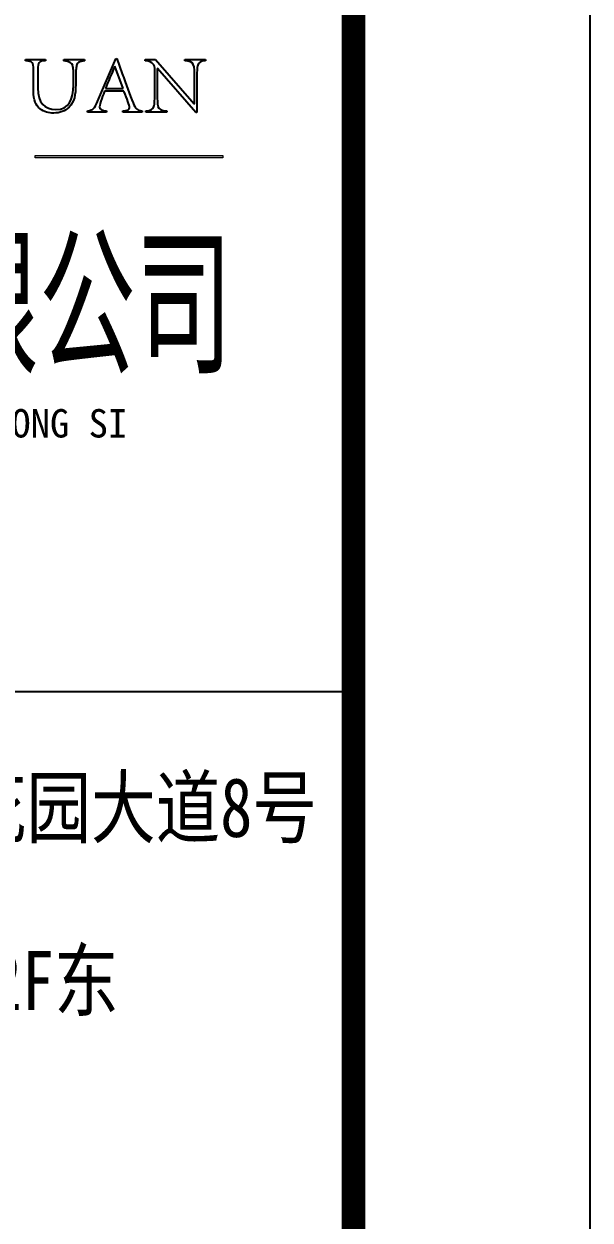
# Model space of a CAD drawing. Extents: x -266287 to 275962, y -324567 to 363765.
# Drawn here: x -76549 to -71765, y -262864 to -252761 of the extents above; entities that cross this region are included whole.
import ezdxf

# ---------------------------------------------------------------- set-up
doc = ezdxf.new("R2010")
doc.units = 0
doc.header["$LTSCALE"] = 1000
doc.layers.get('0').update_dxf_attribs({"linetype": 'CONTINUOUS'})
for name, color, linetype in [('0-TK', 4, 'CONTINUOUS'), ('PUB_TITLE', 4, 'CONTINUOUS'), ('图层 1', 7, 'CONTINUOUS')]:
    doc.layers.add(name, color=color, linetype=linetype)
doc.styles.add('-黑体', font='simhei.ttf', dxfattribs={"width": 0.8})

msp = doc.modelspace()

# ---------------------------------------------------------------- hatches: boundary and pattern name
msp.add_hatch(color=256).paths.add_polyline_path([(-76452.93306, -253871.02632), (-74867.81017, -253871.02632), (-74867.81017, -253892.45481), (-76452.93306, -253892.45481)])

# ---------------------------------------------------------------- linework, layer by layer
at = {"lineweight": 0}
for p, q in [((-76452.93306, -253871.02632), (-74867.81017, -253871.02632)), ((-76452.93306, -253892.45481), (-76452.93306, -253871.02632)), ((-74867.81017, -253892.45481), (-76452.93306, -253892.45481))]:
    msp.add_line(p, q, dxfattribs=at)
for points in [[(-76536.68333, -253072.00532), (-76536.68333, -253072.00532), (-76536.68333, -253062.08345), (-76536.68333, -253062.08345)], [(-76536.68333, -253062.08345), (-76536.68333, -253062.08345), (-76366.0822, -253062.08345), (-76366.0822, -253062.08345)], [(-76468.02258, -253145.62701), (-76468.02258, -253084.71773), (-76473.67253, -253077.65528), (-76536.68333, -253072.00532)], [(-76366.0822, -253072.00532), (-76426.23357, -253073.41781), (-76431.19451, -253088.98964), (-76431.19451, -253145.62701)], [(-76366.0822, -253062.08345), (-76366.0822, -253062.08345), (-76366.0822, -253072.00532), (-76366.0822, -253072.00532)], [(-76212.46539, -253072.00532), (-76212.46539, -253072.00532), (-76212.46539, -253062.08345), (-76212.46539, -253062.08345)], [(-76212.46539, -253062.08345), (-76212.46539, -253062.08345), (-76038.35027, -253062.08345), (-76038.35027, -253062.08345)], [(-76136.01872, -253111.65837), (-76140.97966, -253088.98964), (-76162.92492, -253076.93181), (-76212.46539, -253072.00532)], [(-76038.35027, -253072.00532), (-76077.27985, -253076.24279), (-76100.63759, -253088.98964), (-76104.18604, -253110.9349)], [(-76038.35027, -253062.08345), (-76038.35027, -253062.08345), (-76038.35027, -253072.00532), (-76038.35027, -253072.00532)], [(-75927.31484, -253415.30909), (-75927.31484, -253415.30909), (-75773.69803, -253055.021), (-75773.69803, -253055.021)], [(-75773.69803, -253055.021), (-75773.69803, -253055.021), (-75765.18865, -253051.47255), (-75765.18865, -253051.47255)], [(-75765.18865, -253051.47255), (-75765.18865, -253051.47255), (-75717.78413, -253182.42063), (-75717.78413, -253182.42063)], [(-75523.17069, -253072.00532), (-75523.17069, -253072.00532), (-75523.17069, -253062.08345), (-75523.17069, -253062.08345)], [(-75523.17069, -253062.08345), (-75523.17069, -253062.08345), (-75436.11313, -253062.08345), (-75436.11313, -253062.08345)], [(-75458.78185, -253098.18805), (-75470.80524, -253084.02871), (-75485.6536, -253076.24279), (-75523.17069, -253072.00532)], [(-75436.11313, -253062.08345), (-75436.11313, -253062.08345), (-75109.10466, -253435.84186), (-75109.10466, -253435.84186)], [(-75190.47782, -253072.00532), (-75190.47782, -253072.00532), (-75190.47782, -253062.08345), (-75190.47782, -253062.08345)], [(-75190.47782, -253062.08345), (-75190.47782, -253062.08345), (-75014.9502, -253062.08345), (-75014.9502, -253062.08345)], [(-75106.9687, -253234.09707), (-75106.9687, -253096.08654), (-75107.65772, -253077.65528), (-75190.47782, -253072.00532)], [(-75014.9502, -253072.00532), (-75055.98129, -253075.55377), (-75073.68908, -253088.98964), (-75080.06251, -253109.52241)], [(-75014.9502, -253062.08345), (-75014.9502, -253062.08345), (-75014.9502, -253072.00532), (-75014.9502, -253072.00532)], [(-76468.02258, -253324.70308), (-76468.02258, -253324.70308), (-76468.02258, -253145.62701), (-76468.02258, -253145.62701)], [(-76431.19451, -253145.62701), (-76431.19451, -253145.62701), (-76431.19451, -253302.75782), (-76431.19451, -253302.75782)], [(-76130.36877, -253239.058), (-76130.36877, -253161.88786), (-76131.05779, -253132.88016), (-76136.01872, -253111.65837)], [(-76104.18604, -253110.9349), (-76107.70004, -253132.88016), (-76111.24849, -253161.19884), (-76111.24849, -253239.058)], [(-75780.76048, -253117.30833), (-75809.07916, -253180.28467), (-75836.70883, -253247.53294), (-75859.34311, -253306.99529)], [(-75779.34799, -253117.30833), (-75779.34799, -253117.30833), (-75780.76048, -253117.30833), (-75780.76048, -253117.30833)], [(-75710.68724, -253306.99529), (-75710.68724, -253306.99529), (-75779.34799, -253117.30833), (-75779.34799, -253117.30833)], [(-75717.78413, -253182.42063), (-75685.22798, -253270.89069), (-75653.36085, -253359.39519), (-75626.45465, -253427.36692)], [(-75442.48655, -253173.22223), (-75442.48655, -253110.21143), (-75446.035, -253113.75988), (-75458.78185, -253098.18805)], [(-75442.48655, -253326.83904), (-75442.48655, -253326.83904), (-75442.48655, -253173.22223), (-75442.48655, -253173.22223)], [(-75421.26476, -253138.53012), (-75421.26476, -253138.53012), (-75422.67725, -253138.53012), (-75422.67725, -253138.53012)], [(-75422.67725, -253138.53012), (-75422.67725, -253138.53012), (-75422.67725, -253326.83904), (-75422.67725, -253326.83904)], [(-75094.94532, -253510.18702), (-75094.94532, -253510.18702), (-75421.26476, -253138.53012), (-75421.26476, -253138.53012)], [(-75080.06251, -253109.52241), (-75086.43593, -253131.43322), (-75087.1594, -253167.53782), (-75087.1594, -253234.09707)], [(-76111.24849, -253273.02664), (-76111.24849, -253361.4967), (-76123.27187, -253418.85754), (-76167.16239, -253464.16054)], [(-76130.36877, -253276.57509), (-76130.36877, -253276.57509), (-76130.36877, -253239.058), (-76130.36877, -253239.058)], [(-76111.24849, -253239.058), (-76111.24849, -253239.058), (-76111.24849, -253273.02664), (-76111.24849, -253273.02664)], [(-75106.9687, -253435.84186), (-75106.9687, -253435.84186), (-75106.9687, -253234.09707), (-75106.9687, -253234.09707)], [(-75087.1594, -253234.09707), (-75087.1594, -253234.09707), (-75087.1594, -253510.18702), (-75087.1594, -253510.18702)], [(-76412.07423, -253478.28543), (-76448.9023, -253448.58871), (-76468.02258, -253404.69819), (-76468.02258, -253324.70308)], [(-75704.31381, -253329.66401), (-75704.31381, -253329.66401), (-75867.85249, -253329.66401), (-75867.85249, -253329.66401)], [(-75859.34311, -253306.99529), (-75859.34311, -253306.99529), (-75710.68724, -253306.99529), (-75710.68724, -253306.99529)], [(-75450.27247, -253458.51059), (-75444.62251, -253437.25435), (-75442.48655, -253398.32477), (-75442.48655, -253326.83904)], [(-75422.67725, -253326.83904), (-75421.95378, -253398.32477), (-75421.26476, -253437.25435), (-75416.30383, -253457.06365)], [(-76012.23644, -253495.30421), (-75962.69597, -253485.38233), (-75953.49757, -253479.04335), (-75927.31484, -253415.30909)], [(-75626.45465, -253427.36692), (-75605.23286, -253479.73237), (-75599.54845, -253487.51829), (-75550.00798, -253495.30421)], [(-75517.52073, -253495.30421), (-75475.76617, -253492.47923), (-75455.92242, -253478.28543), (-75450.27247, -253458.51059)], [(-75416.30383, -253457.06365), (-75409.9304, -253479.04335), (-75388.70861, -253491.75576), (-75341.26965, -253495.30421)], [(-75109.10466, -253435.84186), (-75109.10466, -253435.84186), (-75106.9687, -253435.84186), (-75106.9687, -253435.84186)], [(-76012.23644, -253505.22608), (-76012.23644, -253505.22608), (-76012.23644, -253495.30421), (-76012.23644, -253495.30421)], [(-75851.55719, -253505.22608), (-75851.55719, -253505.22608), (-76012.23644, -253505.22608), (-76012.23644, -253505.22608)], [(-75851.55719, -253495.30421), (-75851.55719, -253495.30421), (-75851.55719, -253505.22608), (-75851.55719, -253505.22608)], [(-75712.09972, -253505.22608), (-75712.09972, -253505.22608), (-75712.09972, -253495.30421), (-75712.09972, -253495.30421)], [(-75550.00798, -253505.22608), (-75550.00798, -253505.22608), (-75712.09972, -253505.22608), (-75712.09972, -253505.22608)], [(-75550.00798, -253495.30421), (-75550.00798, -253495.30421), (-75550.00798, -253505.22608), (-75550.00798, -253505.22608)], [(-75517.52073, -253505.22608), (-75517.52073, -253505.22608), (-75517.52073, -253495.30421), (-75517.52073, -253495.30421)], [(-75341.26965, -253505.22608), (-75341.26965, -253505.22608), (-75517.52073, -253505.22608), (-75517.52073, -253505.22608)], [(-75341.26965, -253495.30421), (-75341.26965, -253495.30421), (-75341.26965, -253505.22608), (-75341.26965, -253505.22608)], [(-75087.1594, -253510.18702), (-75087.1594, -253510.18702), (-75094.94532, -253510.18702), (-75094.94532, -253510.18702)]]:
    msp.add_open_spline(points, degree=3)
for points, knots in [([(-76431.19451, -253302.75782), (-76431.19451, -253428.05594), (-76373.86812, -253483.24637), (-76278.30117, -253483.24637), (-76169.29835, -253483.24637), (-76131.05779, -253399.73726), (-76130.36877, -253276.57509)], [11, 11, 11, 11, 12, 12, 12, 13, 13, 13, 13]), ([(-75867.85249, -253329.66401), (-75874.91494, -253343.09989), (-75910.29607, -253438.66684), (-75910.29607, -253460.61209), (-75910.29607, -253484.69331), (-75891.21024, -253488.93078), (-75851.55719, -253495.30421)], [3, 3, 3, 3, 4, 4, 4, 5, 5, 5, 5]), ([(-75712.09972, -253495.30421), (-75671.75766, -253489.65425), (-75656.90929, -253485.38233), (-75656.90929, -253468.39801), (-75656.90929, -253450.0012), (-75678.13108, -253394.77632), (-75704.31381, -253329.66401)], [0, 0, 0, 0, 1, 1, 1, 2, 2, 2, 2]), ([(-76167.16239, -253464.16054), (-76198.30605, -253495.30421), (-76247.1575, -253513.70102), (-76296.69798, -253513.70102), (-76338.48699, -253513.70102), (-76379.51807, -253504.50261), (-76412.07423, -253478.28543)], [1, 1, 1, 1, 2, 2, 2, 3, 3, 3, 3])]:
    msp.add_open_spline(points, degree=3, knots=knots)
at = {"layer": '0-TK'}
msp.add_line((-82183.49798, -258398.14679), (-73764.58828, -258398.14679), dxfattribs=at)
at = {"layer": 'PUB_TITLE'}
msp.add_lwpolyline([(-220364.58828, -324566.69496), (-71764.58828, -324566.69496), (-71764.58828, -240566.69496), (-220364.58828, -240566.69496)], close=True, dxfattribs=at)
at = {"layer": 'PUB_TITLE', "const_width": 200}
msp.add_lwpolyline([(-215364.58828, -322566.69496), (-73764.58828, -322566.69496), (-73764.58828, -242566.69496), (-215364.58828, -242566.69496)], close=True, dxfattribs=at)
at = {"layer": '图层 1', "lineweight": 0}
msp.add_line((-74867.81017, -253871.02632), (-74867.81017, -253892.45481), dxfattribs=at)

# ---------------------------------------------------------------- texts
at = {"style": '-黑体'}
for s, height, width, p in [('工程设计有限公司', 1000, 0.6, (-81332.9202, -255612.20861)), ('地址：合肥市包河区花园大道8号', 500, 0.8, (-81983.02926, -259627.46291)), ('荣信商务中心12F东', 500, 0.8, (-80384.44865, -261090.34161))]:
    msp.add_text(s, height=height, dxfattribs=dict(at, width=width)).set_placement(p)
msp.add_text(' GONG CHENG SHE JI YOU XIAN GONG SI ', height=240, dxfattribs=at).set_placement((-81390.12967, -256254.00109))

doc.saveas('drawing.dxf')
